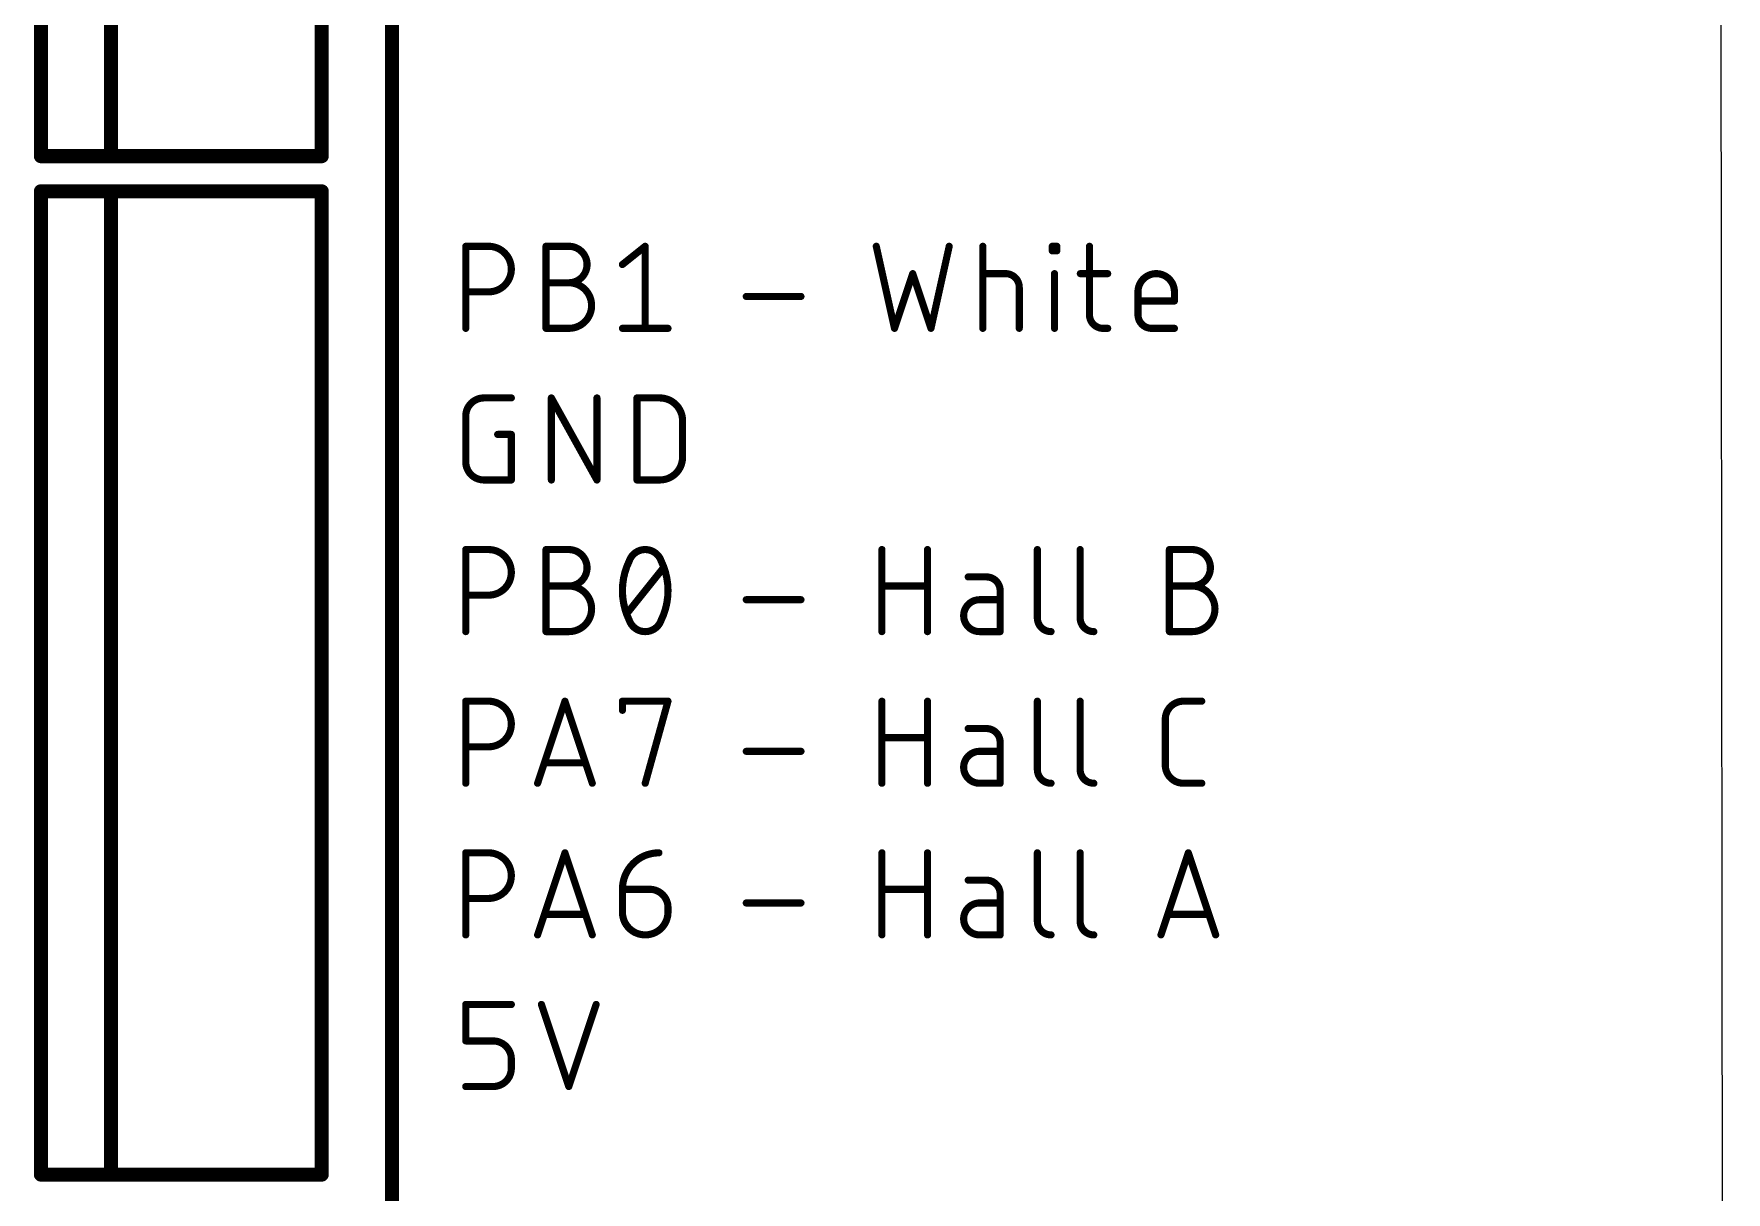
# Model space of a CAD drawing. Extents: x -18 to 127, y -8 to 112.
# Drawn here: x 102.9 to 127, y 41.25 to 57.74 of the extents above; entities that cross this region are included whole.
import ezdxf

# ---------------------------------------------------------------- set-up
doc = ezdxf.new("R2010")
doc.units = 0
doc.layers.add('20', color=31, linetype='CONTINUOUS')
doc.layers.add('21', color=253, linetype='CONTINUOUS')

msp = doc.modelspace()

# ---------------------------------------------------------------- linework, layer by layer
at = {"layer": '20'}
msp.add_line((127, -8), (126.873, 112.492), dxfattribs=at)
at = {"layer": '21'}
for points, const_width in [([(108, 104), (108, 0)], 0.2), ([(103, 56), (103, 72)], 0.2), ([(104, 56), (104, 72)], 0.2), ([(107, 56), (107, 72)], 0.2), ([(104, 56), (103, 56)], 0.2), ([(107, 56), (104, 56)], 0.2), ([(103, 41.5), (103, 55.5)], 0.2), ([(103, 55.5), (104, 55.5)], 0.2), ([(104, 55.5), (107, 55.5)], 0.2), ([(104, 41.5), (104, 55.5)], 0.2), ([(107, 41.5), (107, 55.5)], 0.2), ([(109.0508, 53.5488), (109.0508, 54.7172)], 0.1016), ([(109.0508, 54.7172), (109.3754, 54.7172)], 0.1016), ([(110.1938, 53.5488), (110.1938, 54.7172)], 0.1016), ([(110.1938, 54.7172), (110.5184, 54.7172)], 0.1016), ([(111.2818, 54.4576), (111.6063, 54.7172)], 0.1016), ([(111.6063, 54.7172), (111.6063, 53.5488)], 0.1016), ([(114.897, 54.7172), (115.1567, 53.5488)], 0.1016), ([(115.676, 53.5488), (115.9356, 54.7172)], 0.1016), ([(116.414, 53.5488), (116.414, 54.7172)], 0.1016), ([(117.4032, 54.6523), (117.4032, 54.7172)], 0.1016), ([(117.4032, 54.7172), (117.4681, 54.7172)], 0.1016), ([(117.4681, 54.7172), (117.4681, 54.6523)], 0.1016), ([(117.933, 54.7172), (117.933, 53.7435)], 0.1016), ([(117.4681, 54.6523), (117.4032, 54.6523)], 0.1016), ([(110.1938, 54.1979), (110.5184, 54.1979)], 0.1016), ([(115.1567, 53.5488), (115.4163, 54.3277)], 0.1016), ([(115.4163, 54.3277), (115.676, 53.5488)], 0.1016), ([(116.414, 54.3277), (116.7385, 54.3277)], 0.1016), ([(117.4356, 53.5488), (117.4356, 54.3277)], 0.1016), ([(117.8031, 54.3277), (118.1926, 54.3277)], 0.1016), ([(109.3754, 54.0681), (109.0508, 54.0681)], 0.1016), ([(113.0456, 54.0032), (113.8246, 54.0032)], 0.1016), ([(116.9333, 54.133), (116.9333, 53.5488)], 0.1016), ([(118.6238, 53.7435), (118.6238, 54.0681)], 0.1016), ([(119.1431, 53.9383), (118.6238, 53.9383)], 0.1016), ([(119.1431, 54.0681), (119.1431, 53.9383)], 0.1016), ([(110.5184, 53.5488), (110.1938, 53.5488)], 0.1016), ([(111.2818, 53.5488), (111.9309, 53.5488)], 0.1016), ([(118.1277, 53.5488), (118.1926, 53.5488)], 0.1016), ([(119.1431, 53.5488), (118.8185, 53.5488)], 0.1016), ([(109.3104, 52.5582), (109.6999, 52.5582)], 0.1016), ([(110.27, 51.3898), (110.27, 52.5582)], 0.1016), ([(110.27, 52.5582), (110.9191, 51.3898)], 0.1016), ([(110.9191, 51.3898), (110.9191, 52.5582)], 0.1016), ([(111.4892, 51.3898), (111.4892, 52.5582)], 0.1016), ([(111.4892, 52.5582), (111.8137, 52.5582)], 0.1016), ([(109.0508, 51.6494), (109.0508, 52.2986)], 0.1016), ([(109.5052, 52.0389), (109.6999, 52.0389)], 0.1016), ([(109.6999, 52.0389), (109.6999, 51.3898)], 0.1016), ([(112.1383, 52.2336), (112.1383, 51.7144)], 0.1016), ([(109.6999, 51.3898), (109.3104, 51.3898)], 0.1016), ([(111.8137, 51.3898), (111.4892, 51.3898)], 0.1016), ([(109.0508, 49.2308), (109.0508, 50.3992)], 0.1016), ([(109.0508, 50.3992), (109.3754, 50.3992)], 0.1016), ([(110.1938, 49.2308), (110.1938, 50.3992)], 0.1016), ([(110.1938, 50.3992), (110.5184, 50.3992)], 0.1016), ([(114.9775, 49.2308), (114.9775, 50.3992)], 0.1016), ([(115.6266, 50.3992), (115.6266, 49.2308)], 0.1016), ([(117.1909, 50.3992), (117.1909, 49.4255)], 0.1016), ([(117.8005, 50.3992), (117.8005, 49.4255)], 0.1016), ([(119.0711, 49.2308), (119.0711, 50.3992)], 0.1016), ([(119.0711, 50.3992), (119.3956, 50.3992)], 0.1016), ([(111.3467, 49.4904), (111.866, 50.1396)], 0.1016), ([(110.1938, 49.8799), (110.5184, 49.8799)], 0.1016), ([(114.9775, 49.8799), (115.6266, 49.8799)], 0.1016), ([(116.4659, 50.0097), (116.2063, 50.0097)], 0.1016), ([(119.0711, 49.8799), (119.3956, 49.8799)], 0.1016), ([(109.3754, 49.7501), (109.0508, 49.7501)], 0.1016), ([(113.0456, 49.6852), (113.8246, 49.6852)], 0.1016), ([(116.6607, 49.6852), (116.3686, 49.6852)], 0.1016), ([(116.6607, 49.2308), (116.6607, 49.815)], 0.1016), ([(110.5184, 49.2308), (110.1938, 49.2308)], 0.1016), ([(116.3686, 49.2308), (116.6607, 49.2308)], 0.1016), ([(119.3956, 49.2308), (119.0711, 49.2308)], 0.1016), ([(109.0508, 47.0718), (109.0508, 48.2402)], 0.1016), ([(109.0508, 48.2402), (109.3754, 48.2402)], 0.1016), ([(110.0739, 47.0718), (110.4633, 48.2402)], 0.1016), ([(110.4633, 48.2402), (110.8528, 47.0718)], 0.1016), ([(111.2818, 48.1104), (111.2818, 48.2402)], 0.1016), ([(111.2818, 48.2402), (111.9309, 48.2402)], 0.1016), ([(111.9309, 48.2402), (111.6063, 47.0718)], 0.1016), ([(114.9775, 47.0718), (114.9775, 48.2402)], 0.1016), ([(115.6266, 48.2402), (115.6266, 47.0718)], 0.1016), ([(117.1909, 48.2402), (117.1909, 47.2665)], 0.1016), ([(117.8005, 48.2402), (117.8005, 47.2665)], 0.1016), ([(119.2724, 48.2402), (119.532, 48.2402)], 0.1016), ([(119.0127, 47.3314), (119.0127, 47.9806)], 0.1016), ([(114.9775, 47.7209), (115.6266, 47.7209)], 0.1016), ([(116.4659, 47.8507), (116.2063, 47.8507)], 0.1016), ([(109.3754, 47.5911), (109.0508, 47.5911)], 0.1016), ([(113.0457, 47.5262), (113.8246, 47.5262)], 0.1016), ([(116.6607, 47.5262), (116.3686, 47.5262)], 0.1016), ([(116.6607, 47.0718), (116.6607, 47.656)], 0.1016), ([(110.7554, 47.3639), (110.1712, 47.3639)], 0.1016), ([(116.3686, 47.0718), (116.6607, 47.0718)], 0.1016), ([(119.532, 47.0718), (119.2724, 47.0718)], 0.1016), ([(109.0508, 44.9128), (109.0508, 46.0812)], 0.1016), ([(109.0508, 46.0812), (109.3754, 46.0812)], 0.1016), ([(110.0739, 44.9128), (110.4633, 46.0812)], 0.1016), ([(110.4633, 46.0812), (110.8528, 44.9128)], 0.1016), ([(114.9775, 44.9128), (114.9775, 46.0812)], 0.1016), ([(115.6266, 46.0812), (115.6266, 44.9128)], 0.1016), ([(117.1909, 46.0812), (117.1909, 45.1075)], 0.1016), ([(117.8005, 46.0812), (117.8005, 45.1075)], 0.1016), ([(118.9511, 44.9128), (119.3406, 46.0812)], 0.1016), ([(119.3406, 46.0812), (119.7301, 44.9128)], 0.1016), ([(111.2818, 45.5619), (111.6712, 45.5619)], 0.1016), ([(111.2818, 45.2374), (111.2818, 45.5619)], 0.1016), ([(114.9775, 45.5619), (115.6266, 45.5619)], 0.1016), ([(116.4659, 45.6917), (116.2063, 45.6917)], 0.1016), ([(109.3754, 45.4321), (109.0508, 45.4321)], 0.1016), ([(111.9309, 45.3023), (111.9309, 45.2374)], 0.1016), ([(113.0457, 45.3672), (113.8246, 45.3672)], 0.1016), ([(116.6607, 45.3672), (116.3686, 45.3672)], 0.1016), ([(116.6607, 44.9128), (116.6607, 45.497)], 0.1016), ([(110.7554, 45.2049), (110.1712, 45.2049)], 0.1016), ([(119.6327, 45.2049), (119.0485, 45.2049)], 0.1016), ([(116.3686, 44.9128), (116.6607, 44.9128)], 0.1016), ([(109.0508, 43.4029), (109.0508, 43.9222)], 0.1016), ([(109.0508, 43.9222), (109.6999, 43.9222)], 0.1016), ([(110.1289, 43.9222), (110.5184, 42.7538)], 0.1016), ([(110.5184, 42.7538), (110.9078, 43.9222)], 0.1016), ([(109.4403, 43.4029), (109.0508, 43.4029)], 0.1016), ([(109.6999, 43.0134), (109.6999, 43.1433)], 0.1016), ([(109.0508, 42.7538), (109.4403, 42.7538)], 0.1016), ([(104, 41.5), (103, 41.5)], 0.2), ([(107, 41.5), (104, 41.5)], 0.2)]:
    msp.add_lwpolyline(points, dxfattribs=dict(at, const_width=const_width))
for points, const_width in [([(103, 56.05, 1), (103, 55.95)], 0.1), ([(102.95, 56, 1), (103.05, 56)], 0.1), ([(104, 56.05, 1), (104, 55.95)], 0.1), ([(103.95, 56, 1), (104.05, 56)], 0.1), ([(104, 55.95, 1), (104, 56.05)], 0.1), ([(106.95, 56, 1), (107.05, 56)], 0.1), ([(107, 55.95, 1), (107, 56.05)], 0.1), ([(103.05, 55.5, 1), (102.95, 55.5)], 0.1), ([(103, 55.55, 1), (103, 55.45)], 0.1), ([(104, 55.55, 1), (104, 55.45)], 0.1), ([(104.05, 55.5, 1), (103.95, 55.5)], 0.1), ([(104, 55.45, 1), (104, 55.55)], 0.1), ([(107.05, 55.5, 1), (106.95, 55.5)], 0.1), ([(107, 55.45, 1), (107, 55.55)], 0.1), ([(109.0762, 54.7172, 1), (109.0254, 54.7172)], 0.0508), ([(109.0508, 54.7426, 1), (109.0508, 54.6918)], 0.0508), ([(109.3754, 54.0681, 1), (109.3754, 54.7172)], 0.1016), ([(109.3754, 54.7426, 1), (109.3754, 54.6918)], 0.0508), ([(109.3754, 54.6918, 1), (109.3754, 54.7426)], 0.0508), ([(110.2192, 54.7172, 1), (110.1684, 54.7172)], 0.0508), ([(110.1938, 54.7426, 1), (110.1938, 54.6918)], 0.0508), ([(110.5184, 54.1979, 1), (110.5184, 54.7172)], 0.1016), ([(110.5184, 54.7426, 1), (110.5184, 54.6918)], 0.0508), ([(110.5184, 54.6918, 1), (110.5184, 54.7426)], 0.0508), ([(111.6317, 54.7172, 1), (111.5809, 54.7172)], 0.0508), ([(111.6222, 54.6974, 1), (111.5904, 54.737)], 0.0508), ([(114.9218, 54.7227, 1), (114.8722, 54.7117)], 0.0508), ([(115.9604, 54.7117, 1), (115.9108, 54.7227)], 0.0508), ([(116.4394, 54.7172, 1), (116.3886, 54.7172)], 0.0508), ([(117.4286, 54.7172, 1), (117.3778, 54.7172)], 0.0508), ([(117.4032, 54.7426, 1), (117.4032, 54.6918)], 0.0508), ([(117.4935, 54.7172, 1), (117.4427, 54.7172)], 0.0508), ([(117.4681, 54.6918, 1), (117.4681, 54.7426)], 0.0508), ([(117.9584, 54.7172, 1), (117.9076, 54.7172)], 0.0508), ([(111.2659, 54.4774, 1), (111.2976, 54.4377)], 0.0508), ([(117.4032, 54.6777, 1), (117.4032, 54.6269)], 0.0508), ([(117.3778, 54.6523, 1), (117.4286, 54.6523)], 0.0508), ([(117.4427, 54.6523, 1), (117.4935, 54.6523)], 0.0508), ([(117.4681, 54.6269, 1), (117.4681, 54.6777)], 0.0508), ([(110.1938, 54.2233, 1), (110.1938, 54.1725)], 0.0508), ([(110.5184, 53.5488, 1), (110.5184, 54.1979)], 0.1016), ([(110.5184, 54.2233, 1), (110.5184, 54.1725)], 0.0508), ([(110.5184, 54.2233, 1), (110.5184, 54.1725)], 0.0508), ([(110.5184, 54.1725, 1), (110.5184, 54.2233)], 0.0508), ([(115.4404, 54.3358, 1), (115.3922, 54.3197)], 0.0508), ([(115.4404, 54.3197, 1), (115.3922, 54.3358)], 0.0508), ([(116.414, 54.3531, 1), (116.414, 54.3023)], 0.0508), ([(116.9333, 54.133, 0.4142), (116.7385, 54.3277)], 0.1016), ([(116.7385, 54.3531, 1), (116.7385, 54.3023)], 0.0508), ([(116.7385, 54.3023, 1), (116.7385, 54.3531)], 0.0508), ([(117.461, 54.3277, 1), (117.4102, 54.3277)], 0.0508), ([(117.8031, 54.3531, 1), (117.8031, 54.3023)], 0.0508), ([(118.1926, 54.3023, 1), (118.1926, 54.3531)], 0.0508), ([(119.1431, 54.0681, 1), (118.6238, 54.0681)], 0.1016), ([(109.0508, 54.0935, 1), (109.0508, 54.0427)], 0.0508), ([(109.3754, 54.0935, 1), (109.3754, 54.0427)], 0.0508), ([(109.3754, 54.0427, 1), (109.3754, 54.0935)], 0.0508), ([(113.0456, 54.0286, 1), (113.0456, 53.9778)], 0.0508), ([(113.8246, 53.9778, 1), (113.8246, 54.0286)], 0.0508), ([(116.9587, 54.133, 1), (116.9079, 54.133)], 0.0508), ([(116.9079, 54.133, 1), (116.9587, 54.133)], 0.0508), ([(118.6492, 54.0681, 1), (118.5984, 54.0681)], 0.0508), ([(118.5984, 54.0681, 1), (118.6492, 54.0681)], 0.0508), ([(118.6238, 53.9637, 1), (118.6238, 53.9129)], 0.0508), ([(119.1685, 54.0681, 1), (119.1176, 54.0681)], 0.0508), ([(119.1176, 54.0681, 1), (119.1685, 54.0681)], 0.0508), ([(119.1431, 53.9129, 1), (119.1431, 53.9637)], 0.0508), ([(117.933, 53.7435, 0.4142), (118.1277, 53.5488)], 0.1016), ([(117.9584, 53.7435, 1), (117.9076, 53.7435)], 0.0508), ([(117.9076, 53.7435, 1), (117.9584, 53.7435)], 0.0508), ([(118.6238, 53.7435, 0.4142), (118.8185, 53.5488)], 0.1016), ([(118.6492, 53.7435, 1), (118.5984, 53.7435)], 0.0508), ([(118.5984, 53.7435, 1), (118.6492, 53.7435)], 0.0508), ([(119.1176, 53.9383, 1), (119.1685, 53.9383)], 0.0508), ([(109.0254, 53.5488, 1), (109.0762, 53.5488)], 0.0508), ([(110.1938, 53.5742, 1), (110.1938, 53.5234)], 0.0508), ([(110.1684, 53.5488, 1), (110.2192, 53.5488)], 0.0508), ([(110.5184, 53.5742, 1), (110.5184, 53.5234)], 0.0508), ([(110.5184, 53.5234, 1), (110.5184, 53.5742)], 0.0508), ([(111.2818, 53.5742, 1), (111.2818, 53.5234)], 0.0508), ([(111.5809, 53.5488, 1), (111.6317, 53.5488)], 0.0508), ([(111.9309, 53.5234, 1), (111.9309, 53.5742)], 0.0508), ([(115.1326, 53.5568, 1), (115.1808, 53.5408)], 0.0508), ([(115.1319, 53.5433, 1), (115.1815, 53.5543)], 0.0508), ([(115.6512, 53.5543, 1), (115.7008, 53.5433)], 0.0508), ([(115.6519, 53.5408, 1), (115.7001, 53.5568)], 0.0508), ([(116.3886, 53.5488, 1), (116.4394, 53.5488)], 0.0508), ([(116.9079, 53.5488, 1), (116.9587, 53.5488)], 0.0508), ([(117.4102, 53.5488, 1), (117.461, 53.5488)], 0.0508), ([(118.1277, 53.5742, 1), (118.1277, 53.5234)], 0.0508), ([(118.1277, 53.5234, 1), (118.1277, 53.5742)], 0.0508), ([(118.1926, 53.5234, 1), (118.1926, 53.5742)], 0.0508), ([(118.8185, 53.5742, 1), (118.8185, 53.5234)], 0.0508), ([(118.8185, 53.5234, 1), (118.8185, 53.5742)], 0.0508), ([(119.1431, 53.5234, 1), (119.1431, 53.5742)], 0.0508), ([(109.3104, 52.5582, 0.4142), (109.0508, 52.2986)], 0.1016), ([(109.3104, 52.5836, 1), (109.3104, 52.5328)], 0.0508), ([(109.3104, 52.5328, 1), (109.3104, 52.5836)], 0.0508), ([(109.6999, 52.5328, 1), (109.6999, 52.5836)], 0.0508), ([(110.2954, 52.5582, 1), (110.2446, 52.5582)], 0.0508), ([(110.2922, 52.5705, 1), (110.2478, 52.5459)], 0.0508), ([(110.9445, 52.5582, 1), (110.8937, 52.5582)], 0.0508), ([(111.5146, 52.5582, 1), (111.4638, 52.5582)], 0.0508), ([(111.4892, 52.5836, 1), (111.4892, 52.5328)], 0.0508), ([(112.1383, 52.2336, 0.4142), (111.8137, 52.5582)], 0.1016), ([(111.8137, 52.5836, 1), (111.8137, 52.5328)], 0.0508), ([(111.8137, 52.5328, 1), (111.8137, 52.5836)], 0.0508), ([(109.0762, 52.2986, 1), (109.0254, 52.2986)], 0.0508), ([(109.0254, 52.2986, 1), (109.0762, 52.2986)], 0.0508), ([(109.5052, 52.0643, 1), (109.5052, 52.0135)], 0.0508), ([(109.7253, 52.0389, 1), (109.6745, 52.0389)], 0.0508), ([(109.6999, 52.0135, 1), (109.6999, 52.0643)], 0.0508), ([(112.1637, 52.2336, 1), (112.1129, 52.2336)], 0.0508), ([(112.1129, 52.2336, 1), (112.1637, 52.2336)], 0.0508), ([(109.0508, 51.6494, 0.4142), (109.3104, 51.3898)], 0.1016), ([(109.0762, 51.6494, 1), (109.0254, 51.6494)], 0.0508), ([(109.0254, 51.6494, 1), (109.0762, 51.6494)], 0.0508), ([(111.8137, 51.3898, 0.4142), (112.1383, 51.7144)], 0.1016), ([(112.1637, 51.7144, 1), (112.1129, 51.7144)], 0.0508), ([(112.1129, 51.7144, 1), (112.1637, 51.7144)], 0.0508), ([(109.3104, 51.4152, 1), (109.3104, 51.3644)], 0.0508), ([(109.3104, 51.3644, 1), (109.3104, 51.4152)], 0.0508), ([(109.6745, 51.3898, 1), (109.7253, 51.3898)], 0.0508), ([(109.6999, 51.3644, 1), (109.6999, 51.4152)], 0.0508), ([(110.2446, 51.3898, 1), (110.2954, 51.3898)], 0.0508), ([(110.8937, 51.3898, 1), (110.9445, 51.3898)], 0.0508), ([(110.8969, 51.3775, 1), (110.9413, 51.4021)], 0.0508), ([(111.4892, 51.4152, 1), (111.4892, 51.3644)], 0.0508), ([(111.4638, 51.3898, 1), (111.5146, 51.3898)], 0.0508), ([(111.8137, 51.4152, 1), (111.8137, 51.3644)], 0.0508), ([(111.8137, 51.3644, 1), (111.8137, 51.4152)], 0.0508), ([(109.0762, 50.3992, 1), (109.0254, 50.3992)], 0.0508), ([(109.0508, 50.4246, 1), (109.0508, 50.3738)], 0.0508), ([(109.3754, 49.7501, 1), (109.3754, 50.3992)], 0.1016), ([(109.3754, 50.4246, 1), (109.3754, 50.3738)], 0.0508), ([(109.3754, 50.3738, 1), (109.3754, 50.4246)], 0.0508), ([(110.2192, 50.3992, 1), (110.1684, 50.3992)], 0.0508), ([(110.1938, 50.4246, 1), (110.1938, 50.3738)], 0.0508), ([(110.5184, 49.8799, 1), (110.5184, 50.3992)], 0.1016), ([(110.5184, 50.4246, 1), (110.5184, 50.3738)], 0.0508), ([(110.5184, 50.3738, 1), (110.5184, 50.4246)], 0.0508), ([(111.6063, 50.3992, 0.3205), (111.3791, 50.2369)], 0.1016), ([(111.8335, 50.2369, 0.3205), (111.6063, 50.3992)], 0.1016), ([(111.6063, 50.4246, 1), (111.6063, 50.3738)], 0.0508), ([(111.6063, 50.3738, 1), (111.6063, 50.4246)], 0.0508), ([(115.0029, 50.3992, 1), (114.9521, 50.3992)], 0.0508), ([(115.652, 50.3992, 1), (115.6012, 50.3992)], 0.0508), ([(117.2163, 50.3992, 1), (117.1655, 50.3992)], 0.0508), ([(117.8259, 50.3992, 1), (117.7751, 50.3992)], 0.0508), ([(119.0965, 50.3992, 1), (119.0457, 50.3992)], 0.0508), ([(119.0711, 50.4246, 1), (119.0711, 50.3738)], 0.0508), ([(119.3956, 49.8799, 1), (119.3956, 50.3992)], 0.1016), ([(119.3956, 50.4246, 1), (119.3956, 50.3738)], 0.0508), ([(119.3956, 50.3738, 1), (119.3956, 50.4246)], 0.0508), ([(111.3791, 50.2369, 0.1139), (111.2818, 49.815)], 0.1016), ([(111.3551, 50.2452, 1), (111.4031, 50.2287)], 0.0508), ([(111.402, 50.2258, 1), (111.3563, 50.2481)], 0.0508), ([(111.9309, 49.815, 0.1139), (111.8335, 50.2369)], 0.1016), ([(111.8563, 50.2481, 1), (111.8107, 50.2258)], 0.0508), ([(111.8095, 50.2287, 1), (111.8575, 50.2452)], 0.0508), ([(111.8858, 50.1237, 1), (111.8461, 50.1554)], 0.0508), ([(110.1938, 49.9053, 1), (110.1938, 49.8545)], 0.0508), ([(110.5184, 49.2308, 1), (110.5184, 49.8799)], 0.1016), ([(110.5184, 49.9053, 1), (110.5184, 49.8545)], 0.0508), ([(110.5184, 49.9053, 1), (110.5184, 49.8545)], 0.0508), ([(110.5184, 49.8545, 1), (110.5184, 49.9053)], 0.0508), ([(114.9775, 49.9053, 1), (114.9775, 49.8545)], 0.0508), ([(115.6266, 49.8545, 1), (115.6266, 49.9053)], 0.0508), ([(116.2063, 50.0351, 1), (116.2063, 49.9843)], 0.0508), ([(116.6607, 49.815, 0.4142), (116.4659, 50.0097)], 0.1016), ([(116.4659, 50.0351, 1), (116.4659, 49.9843)], 0.0508), ([(116.4659, 49.9843, 1), (116.4659, 50.0351)], 0.0508), ([(119.0711, 49.9053, 1), (119.0711, 49.8545)], 0.0508), ([(119.3956, 49.2308, 1), (119.3956, 49.8799)], 0.1016), ([(119.3956, 49.9053, 1), (119.3956, 49.8545)], 0.0508), ([(119.3956, 49.9053, 1), (119.3956, 49.8545)], 0.0508), ([(119.3956, 49.8545, 1), (119.3956, 49.9053)], 0.0508), ([(109.0508, 49.7755, 1), (109.0508, 49.7247)], 0.0508), ([(109.3754, 49.7755, 1), (109.3754, 49.7247)], 0.0508), ([(109.3754, 49.7247, 1), (109.3754, 49.7755)], 0.0508), ([(111.2818, 49.815, 0.1139), (111.3791, 49.3931)], 0.1016), ([(111.3072, 49.815, 1), (111.2564, 49.815)], 0.0508), ([(111.2564, 49.815, 1), (111.3072, 49.815)], 0.0508), ([(111.8335, 49.3931, 0.1139), (111.9309, 49.815)], 0.1016), ([(111.9563, 49.815, 1), (111.9055, 49.815)], 0.0508), ([(111.9055, 49.815, 1), (111.9563, 49.815)], 0.0508), ([(113.0456, 49.7106, 1), (113.0456, 49.6598)], 0.0508), ([(113.8246, 49.6598, 1), (113.8246, 49.7106)], 0.0508), ([(116.3686, 49.6852, 1), (116.3686, 49.2308)], 0.1016), ([(116.3686, 49.7106, 1), (116.3686, 49.6598)], 0.0508), ([(116.3686, 49.6598, 1), (116.3686, 49.7106)], 0.0508), ([(116.6861, 49.815, 1), (116.6353, 49.815)], 0.0508), ([(116.6353, 49.815, 1), (116.6861, 49.815)], 0.0508), ([(116.6607, 49.6598, 1), (116.6607, 49.7106)], 0.0508), ([(111.3268, 49.5063, 1), (111.3665, 49.4746)], 0.0508), ([(111.3791, 49.3931, 0.3205), (111.6063, 49.2308)], 0.1016), ([(111.4032, 49.4013, 1), (111.3551, 49.3848)], 0.0508), ([(111.3563, 49.3819, 1), (111.402, 49.4042)], 0.0508), ([(111.6063, 49.2308, 0.3205), (111.8335, 49.3931)], 0.1016), ([(111.8107, 49.4042, 1), (111.8563, 49.3819)], 0.0508), ([(111.8575, 49.3848, 1), (111.8095, 49.4013)], 0.0508), ([(117.1909, 49.4255, 0.4142), (117.3857, 49.2308)], 0.1016), ([(117.2163, 49.4255, 1), (117.1655, 49.4255)], 0.0508), ([(117.1655, 49.4255, 1), (117.2163, 49.4255)], 0.0508), ([(117.8005, 49.4255, 0.4142), (117.9952, 49.2308)], 0.1016), ([(117.8259, 49.4255, 1), (117.7751, 49.4255)], 0.0508), ([(117.7751, 49.4255, 1), (117.8259, 49.4255)], 0.0508), ([(109.0254, 49.2308, 1), (109.0762, 49.2308)], 0.0508), ([(110.1938, 49.2562, 1), (110.1938, 49.2054)], 0.0508), ([(110.1684, 49.2308, 1), (110.2192, 49.2308)], 0.0508), ([(110.5184, 49.2562, 1), (110.5184, 49.2054)], 0.0508), ([(110.5184, 49.2054, 1), (110.5184, 49.2562)], 0.0508), ([(111.6063, 49.2562, 1), (111.6063, 49.2054)], 0.0508), ([(111.6063, 49.2054, 1), (111.6063, 49.2562)], 0.0508), ([(114.9521, 49.2308, 1), (115.0029, 49.2308)], 0.0508), ([(115.6012, 49.2308, 1), (115.652, 49.2308)], 0.0508), ([(116.3686, 49.2562, 1), (116.3686, 49.2054)], 0.0508), ([(116.3686, 49.2054, 1), (116.3686, 49.2562)], 0.0508), ([(116.6353, 49.2308, 1), (116.6861, 49.2308)], 0.0508), ([(116.6607, 49.2054, 1), (116.6607, 49.2562)], 0.0508), ([(117.3857, 49.2054, 1), (117.3857, 49.2562)], 0.0508), ([(117.9952, 49.2054, 1), (117.9952, 49.2562)], 0.0508), ([(119.0711, 49.2562, 1), (119.0711, 49.2054)], 0.0508), ([(119.0457, 49.2308, 1), (119.0965, 49.2308)], 0.0508), ([(119.3956, 49.2562, 1), (119.3956, 49.2054)], 0.0508), ([(119.3956, 49.2054, 1), (119.3956, 49.2562)], 0.0508), ([(109.0762, 48.2402, 1), (109.0254, 48.2402)], 0.0508), ([(109.0508, 48.2656, 1), (109.0508, 48.2148)], 0.0508), ([(109.3754, 47.5911, 1), (109.3754, 48.2402)], 0.1016), ([(109.3754, 48.2656, 1), (109.3754, 48.2148)], 0.0508), ([(109.3754, 48.2148, 1), (109.3754, 48.2656)], 0.0508), ([(110.4874, 48.2482, 1), (110.4392, 48.2322)], 0.0508), ([(110.4874, 48.2322, 1), (110.4392, 48.2482)], 0.0508), ([(111.3072, 48.2402, 1), (111.2564, 48.2402)], 0.0508), ([(111.2818, 48.2656, 1), (111.2818, 48.2148)], 0.0508), ([(111.9553, 48.2334, 1), (111.9064, 48.247)], 0.0508), ([(111.9309, 48.2148, 1), (111.9309, 48.2656)], 0.0508), ([(115.0029, 48.2402, 1), (114.9521, 48.2402)], 0.0508), ([(115.652, 48.2402, 1), (115.6012, 48.2402)], 0.0508), ([(117.2163, 48.2402, 1), (117.1655, 48.2402)], 0.0508), ([(117.8259, 48.2402, 1), (117.7751, 48.2402)], 0.0508), ([(119.2724, 48.2402, 0.4142), (119.0127, 47.9806)], 0.1016), ([(119.2724, 48.2656, 1), (119.2724, 48.2148)], 0.0508), ([(119.2724, 48.2148, 1), (119.2724, 48.2656)], 0.0508), ([(119.532, 48.2148, 1), (119.532, 48.2656)], 0.0508), ([(111.2564, 48.1104, 1), (111.3072, 48.1104)], 0.0508), ([(119.0381, 47.9806, 1), (118.9873, 47.9806)], 0.0508), ([(118.9873, 47.9806, 1), (119.0381, 47.9806)], 0.0508), ([(114.9775, 47.7463, 1), (114.9775, 47.6955)], 0.0508), ([(115.6266, 47.6955, 1), (115.6266, 47.7463)], 0.0508), ([(116.2063, 47.8761, 1), (116.2063, 47.8253)], 0.0508), ([(116.6607, 47.656, 0.4142), (116.4659, 47.8507)], 0.1016), ([(116.4659, 47.8761, 1), (116.4659, 47.8253)], 0.0508), ([(116.4659, 47.8253, 1), (116.4659, 47.8761)], 0.0508), ([(109.0508, 47.6165, 1), (109.0508, 47.5657)], 0.0508), ([(109.3754, 47.6165, 1), (109.3754, 47.5657)], 0.0508), ([(109.3754, 47.5657, 1), (109.3754, 47.6165)], 0.0508), ([(113.0457, 47.5516, 1), (113.0457, 47.5008)], 0.0508), ([(113.8246, 47.5008, 1), (113.8246, 47.5516)], 0.0508), ([(116.3686, 47.5262, 1), (116.3686, 47.0718)], 0.1016), ([(116.3686, 47.5516, 1), (116.3686, 47.5008)], 0.0508), ([(116.3686, 47.5008, 1), (116.3686, 47.5516)], 0.0508), ([(116.6861, 47.656, 1), (116.6353, 47.656)], 0.0508), ([(116.6353, 47.656, 1), (116.6861, 47.656)], 0.0508), ([(116.6607, 47.5008, 1), (116.6607, 47.5516)], 0.0508), ([(110.1712, 47.3893, 1), (110.1712, 47.3385)], 0.0508), ([(110.7554, 47.3385, 1), (110.7554, 47.3893)], 0.0508), ([(117.1909, 47.2665, 0.4142), (117.3857, 47.0718)], 0.1016), ([(117.2163, 47.2665, 1), (117.1655, 47.2665)], 0.0508), ([(117.1655, 47.2665, 1), (117.2163, 47.2665)], 0.0508), ([(117.8005, 47.2665, 0.4142), (117.9952, 47.0718)], 0.1016), ([(117.8259, 47.2665, 1), (117.7751, 47.2665)], 0.0508), ([(117.7751, 47.2665, 1), (117.8259, 47.2665)], 0.0508), ([(119.0127, 47.3314, 0.4142), (119.2724, 47.0718)], 0.1016), ([(119.0381, 47.3314, 1), (118.9873, 47.3314)], 0.0508), ([(118.9873, 47.3314, 1), (119.0381, 47.3314)], 0.0508), ([(109.0254, 47.0718, 1), (109.0762, 47.0718)], 0.0508), ([(110.0498, 47.0798, 1), (110.0979, 47.0638)], 0.0508), ([(110.8287, 47.0638, 1), (110.8769, 47.0798)], 0.0508), ([(111.5818, 47.0786, 1), (111.6308, 47.065)], 0.0508), ([(114.9521, 47.0718, 1), (115.0029, 47.0718)], 0.0508), ([(115.6012, 47.0718, 1), (115.652, 47.0718)], 0.0508), ([(116.3686, 47.0972, 1), (116.3686, 47.0464)], 0.0508), ([(116.3686, 47.0464, 1), (116.3686, 47.0972)], 0.0508), ([(116.6353, 47.0718, 1), (116.6861, 47.0718)], 0.0508), ([(116.6607, 47.0464, 1), (116.6607, 47.0972)], 0.0508), ([(117.3857, 47.0464, 1), (117.3857, 47.0972)], 0.0508), ([(117.9952, 47.0464, 1), (117.9952, 47.0972)], 0.0508), ([(119.2724, 47.0972, 1), (119.2724, 47.0464)], 0.0508), ([(119.2724, 47.0464, 1), (119.2724, 47.0972)], 0.0508), ([(119.532, 47.0464, 1), (119.532, 47.0972)], 0.0508), ([(109.0762, 46.0812, 1), (109.0254, 46.0812)], 0.0508), ([(109.0508, 46.1066, 1), (109.0508, 46.0558)], 0.0508), ([(109.3754, 45.4321, 1), (109.3754, 46.0812)], 0.1016), ([(109.3754, 46.1066, 1), (109.3754, 46.0558)], 0.0508), ([(109.3754, 46.0558, 1), (109.3754, 46.1066)], 0.0508), ([(110.4874, 46.0892, 1), (110.4392, 46.0732)], 0.0508), ([(110.4874, 46.0732, 1), (110.4392, 46.0892)], 0.0508), ([(111.8011, 46.0812, 0.4142), (111.2818, 45.5619)], 0.1016), ([(111.8011, 46.0558, 1), (111.801, 46.1066)], 0.0508), ([(115.0029, 46.0812, 1), (114.9521, 46.0812)], 0.0508), ([(115.652, 46.0812, 1), (115.6012, 46.0812)], 0.0508), ([(117.2163, 46.0812, 1), (117.1655, 46.0812)], 0.0508), ([(117.8259, 46.0812, 1), (117.7751, 46.0812)], 0.0508), ([(119.3647, 46.0892, 1), (119.3165, 46.0732)], 0.0508), ([(119.3647, 46.0732, 1), (119.3165, 46.0892)], 0.0508), ([(111.2818, 45.5873, 1), (111.2818, 45.5365)], 0.0508), ([(111.3072, 45.5619, 1), (111.2564, 45.5619)], 0.0508), ([(111.2564, 45.5619, 1), (111.3072, 45.5619)], 0.0508), ([(111.9309, 45.3023, 0.4142), (111.6712, 45.5619)], 0.1016), ([(111.6712, 45.5873, 1), (111.6712, 45.5365)], 0.0508), ([(111.6712, 45.5365, 1), (111.6712, 45.5873)], 0.0508), ([(114.9775, 45.5873, 1), (114.9775, 45.5365)], 0.0508), ([(115.6266, 45.5365, 1), (115.6266, 45.5873)], 0.0508), ([(116.2063, 45.7171, 1), (116.2063, 45.6663)], 0.0508), ([(116.6607, 45.497, 0.4142), (116.4659, 45.6917)], 0.1016), ([(116.4659, 45.7171, 1), (116.4659, 45.6663)], 0.0508), ([(116.4659, 45.6663, 1), (116.4659, 45.7171)], 0.0508), ([(109.0508, 45.4575, 1), (109.0508, 45.4067)], 0.0508), ([(109.3754, 45.4575, 1), (109.3754, 45.4067)], 0.0508), ([(109.3754, 45.4067, 1), (109.3754, 45.4575)], 0.0508), ([(111.9563, 45.3023, 1), (111.9055, 45.3023)], 0.0508), ([(111.9055, 45.3023, 1), (111.9563, 45.3023)], 0.0508), ([(113.0457, 45.3926, 1), (113.0457, 45.3418)], 0.0508), ([(113.8246, 45.3418, 1), (113.8246, 45.3926)], 0.0508), ([(116.3686, 45.3672, 1), (116.3686, 44.9128)], 0.1016), ([(116.3686, 45.3926, 1), (116.3686, 45.3418)], 0.0508), ([(116.3686, 45.3418, 1), (116.3686, 45.3926)], 0.0508), ([(116.6861, 45.497, 1), (116.6353, 45.497)], 0.0508), ([(116.6353, 45.497, 1), (116.6861, 45.497)], 0.0508), ([(116.6607, 45.3418, 1), (116.6607, 45.3926)], 0.0508), ([(110.1712, 45.2303, 1), (110.1712, 45.1795)], 0.0508), ([(110.7554, 45.1795, 1), (110.7554, 45.2303)], 0.0508), ([(111.2818, 45.2374, 1), (111.9309, 45.2374)], 0.1016), ([(111.3072, 45.2374, 1), (111.2564, 45.2374)], 0.0508), ([(111.2564, 45.2374, 1), (111.3072, 45.2374)], 0.0508), ([(111.9563, 45.2374, 1), (111.9055, 45.2374)], 0.0508), ([(111.9055, 45.2374, 1), (111.9563, 45.2374)], 0.0508), ([(117.1909, 45.1075, 0.4142), (117.3857, 44.9128)], 0.1016), ([(117.2163, 45.1075, 1), (117.1655, 45.1075)], 0.0508), ([(117.1655, 45.1075, 1), (117.2163, 45.1075)], 0.0508), ([(117.8005, 45.1075, 0.4142), (117.9952, 44.9128)], 0.1016), ([(117.8259, 45.1075, 1), (117.7751, 45.1075)], 0.0508), ([(117.7751, 45.1075, 1), (117.8259, 45.1075)], 0.0508), ([(119.0485, 45.2303, 1), (119.0485, 45.1795)], 0.0508), ([(119.6327, 45.1795, 1), (119.6327, 45.2303)], 0.0508), ([(109.0254, 44.9128, 1), (109.0762, 44.9128)], 0.0508), ([(110.0498, 44.9208, 1), (110.0979, 44.9048)], 0.0508), ([(110.8287, 44.9048, 1), (110.8769, 44.9208)], 0.0508), ([(114.9521, 44.9128, 1), (115.0029, 44.9128)], 0.0508), ([(115.6012, 44.9128, 1), (115.652, 44.9128)], 0.0508), ([(116.3686, 44.9382, 1), (116.3686, 44.8874)], 0.0508), ([(116.3686, 44.8874, 1), (116.3686, 44.9382)], 0.0508), ([(116.6353, 44.9128, 1), (116.6861, 44.9128)], 0.0508), ([(116.6607, 44.8874, 1), (116.6607, 44.9382)], 0.0508), ([(117.3857, 44.8874, 1), (117.3857, 44.9382)], 0.0508), ([(117.9952, 44.8874, 1), (117.9952, 44.9382)], 0.0508), ([(118.927, 44.9208, 1), (118.9752, 44.9048)], 0.0508), ([(119.706, 44.9048, 1), (119.7542, 44.9208)], 0.0508), ([(109.0762, 43.9222, 1), (109.0254, 43.9222)], 0.0508), ([(109.0508, 43.9476, 1), (109.0508, 43.8968)], 0.0508), ([(109.6999, 43.8968, 1), (109.6999, 43.9476)], 0.0508), ([(110.153, 43.9302, 1), (110.1048, 43.9142)], 0.0508), ([(110.9319, 43.9142, 1), (110.8837, 43.9302)], 0.0508), ([(109.0508, 43.4283, 1), (109.0508, 43.3775)], 0.0508), ([(109.0254, 43.4029, 1), (109.0762, 43.4029)], 0.0508), ([(109.6999, 43.1433, 0.4142), (109.4403, 43.4029)], 0.1016), ([(109.4403, 43.4283, 1), (109.4403, 43.3775)], 0.0508), ([(109.4403, 43.3775, 1), (109.4403, 43.4283)], 0.0508), ([(109.7253, 43.1433, 1), (109.6745, 43.1433)], 0.0508), ([(109.6745, 43.1433, 1), (109.7253, 43.1433)], 0.0508), ([(109.4403, 42.7538, 0.4142), (109.6999, 43.0134)], 0.1016), ([(109.7253, 43.0134, 1), (109.6745, 43.0134)], 0.0508), ([(109.6745, 43.0134, 1), (109.7253, 43.0134)], 0.0508), ([(109.0508, 42.7792, 1), (109.0508, 42.7284)], 0.0508), ([(109.4403, 42.7792, 1), (109.4403, 42.7284)], 0.0508), ([(109.4403, 42.7284, 1), (109.4403, 42.7792)], 0.0508), ([(110.4943, 42.7618, 1), (110.5424, 42.7458)], 0.0508), ([(110.4943, 42.7458, 1), (110.5424, 42.7618)], 0.0508), ([(103, 41.55, 1), (103, 41.45)], 0.1), ([(102.95, 41.5, 1), (103.05, 41.5)], 0.1), ([(104, 41.55, 1), (104, 41.45)], 0.1), ([(103.95, 41.5, 1), (104.05, 41.5)], 0.1), ([(104, 41.45, 1), (104, 41.55)], 0.1), ([(106.95, 41.5, 1), (107.05, 41.5)], 0.1), ([(107, 41.45, 1), (107, 41.55)], 0.1)]:
    msp.add_lwpolyline(points, format="xyb", dxfattribs=dict(at, const_width=const_width))

doc.saveas('drawing.dxf')
